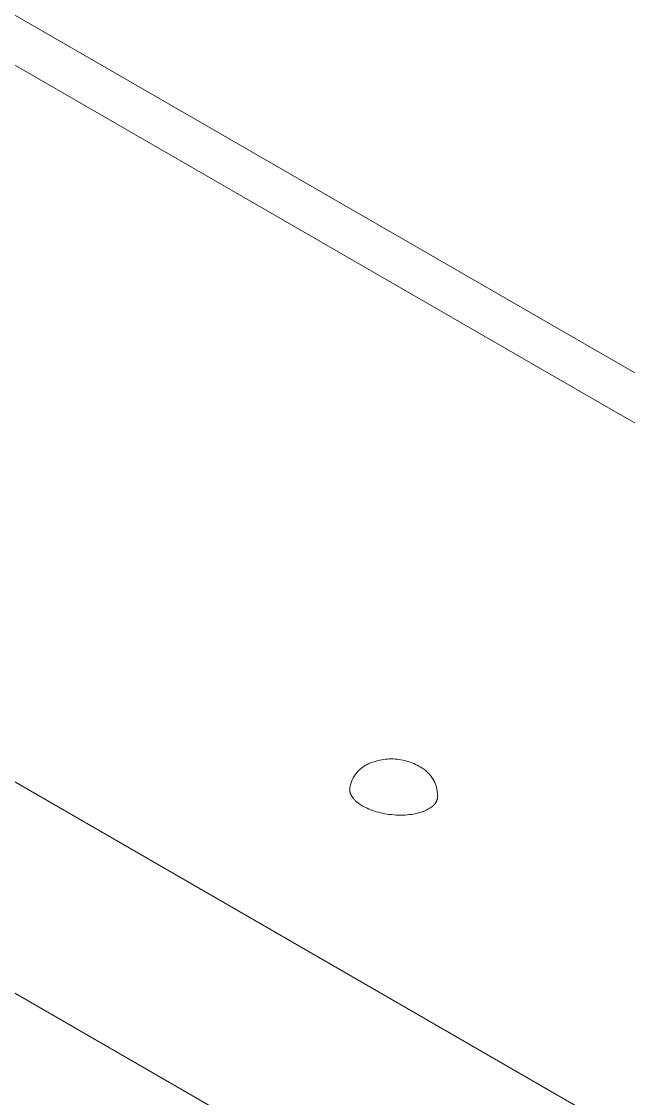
# Model space of a CAD drawing. Header units: millimetres. Extents: x -75 to 3710, y -20 to 2482.
# Drawn here: x 3297.1 to 3378.5, y 860.6 to 1005.1 of the extents above; entities that cross this region are included whole.
import ezdxf

# ---------------------------------------------------------------- set-up
doc = ezdxf.new("R2010")
doc.units = ezdxf.units.MM
doc.layers.add('ZANO_R', color=7, linetype='Continuous', lineweight=0)

msp = doc.modelspace()

# ---------------------------------------------------------------- linework, layer by layer
at = {"layer": 'ZANO_R'}
for p, q in [((2546.64, 1438.74), (3541.44, 864.39)), ((3440.53, 819.73), (2445.72, 1394.08)), ((2703.69, 1341.36), (3374.37, 954.14)), ((3374.37, 954.14), (3536.43, 860.58)), ((3342.53, 904.78), (3342.64, 904.88)), ((3342.53, 904.78), (3342.64, 904.88)), ((3342.53, 904.78), (3342.64, 904.88)), ((3342.64, 904.88), (3342.76, 904.97)), ((3342.64, 904.88), (3342.76, 904.97)), ((3342.64, 904.88), (3342.76, 904.97)), ((3342.76, 904.97), (3342.87, 905.06)), ((3342.76, 904.97), (3342.87, 905.06)), ((3342.76, 904.97), (3342.87, 905.06)), ((3342.87, 905.06), (3343, 905.14)), ((3342.87, 905.06), (3343, 905.14)), ((3342.87, 905.06), (3343, 905.14)), ((3343, 905.14), (3343.12, 905.22)), ((3343, 905.14), (3343.12, 905.22)), ((3343, 905.14), (3343.12, 905.22)), ((3343.12, 905.22), (3343.25, 905.3)), ((3343.12, 905.22), (3343.25, 905.3)), ((3343.12, 905.22), (3343.25, 905.3)), ((3343.25, 905.3), (3343.38, 905.37)), ((3343.25, 905.3), (3343.38, 905.37)), ((3343.25, 905.3), (3343.38, 905.37)), ((3343.38, 905.37), (3343.51, 905.44)), ((3343.38, 905.37), (3343.51, 905.44)), ((3343.38, 905.37), (3343.51, 905.44)), ((3343.51, 905.44), (3343.65, 905.5)), ((3343.51, 905.44), (3343.65, 905.5)), ((3343.51, 905.44), (3343.65, 905.5)), ((3343.65, 905.5), (3343.78, 905.56)), ((3343.65, 905.5), (3343.78, 905.56)), ((3343.65, 905.5), (3343.78, 905.56)), ((3343.78, 905.56), (3343.92, 905.61)), ((3343.78, 905.56), (3343.92, 905.61)), ((3343.78, 905.56), (3343.92, 905.61)), ((3343.92, 905.61), (3344.16, 905.7)), ((3343.92, 905.61), (3344.16, 905.7)), ((3343.92, 905.61), (3344.16, 905.7)), ((3344.16, 905.7), (3344.41, 905.78)), ((3344.16, 905.7), (3344.41, 905.78)), ((3344.16, 905.7), (3344.41, 905.78)), ((3344.41, 905.78), (3344.65, 905.86)), ((3344.41, 905.78), (3344.65, 905.86)), ((3344.41, 905.78), (3344.65, 905.86)), ((3344.65, 905.86), (3344.9, 905.93)), ((3344.65, 905.86), (3344.9, 905.93)), ((3344.65, 905.86), (3344.9, 905.93)), ((3344.9, 905.93), (3345.16, 905.98)), ((3344.9, 905.93), (3345.16, 905.98)), ((3344.9, 905.93), (3345.16, 905.98)), ((3345.16, 905.98), (3345.41, 906.03)), ((3345.16, 905.98), (3345.41, 906.03)), ((3345.16, 905.98), (3345.41, 906.03)), ((3345.41, 906.03), (3345.66, 906.07)), ((3345.41, 906.03), (3345.66, 906.07)), ((3345.41, 906.03), (3345.66, 906.07)), ((3345.66, 906.07), (3345.92, 906.11)), ((3345.66, 906.07), (3345.92, 906.11)), ((3345.66, 906.07), (3345.92, 906.11)), ((3345.92, 906.11), (3346.18, 906.13)), ((3345.92, 906.11), (3346.18, 906.13)), ((3345.92, 906.11), (3346.18, 906.13)), ((3346.18, 906.13), (3346.43, 906.14)), ((3346.18, 906.13), (3346.43, 906.14)), ((3346.18, 906.13), (3346.43, 906.14)), ((3346.43, 906.14), (3346.69, 906.15)), ((3346.43, 906.14), (3346.69, 906.15)), ((3346.43, 906.14), (3346.69, 906.15)), ((3346.69, 906.15), (3346.95, 906.15)), ((3346.69, 906.15), (3346.95, 906.15)), ((3346.69, 906.15), (3346.95, 906.15)), ((3346.95, 906.15), (3347.21, 906.13)), ((3346.95, 906.15), (3347.21, 906.13)), ((3346.95, 906.15), (3347.21, 906.13)), ((3347.21, 906.13), (3347.47, 906.11)), ((3347.21, 906.13), (3347.47, 906.11)), ((3347.21, 906.13), (3347.47, 906.11)), ((3347.47, 906.11), (3347.72, 906.08)), ((3347.47, 906.11), (3347.72, 906.08)), ((3347.47, 906.11), (3347.72, 906.08)), ((3347.72, 906.08), (3347.98, 906.04)), ((3347.72, 906.08), (3347.98, 906.04)), ((3347.72, 906.08), (3347.98, 906.04)), ((3347.98, 906.04), (3348.23, 905.99)), ((3347.98, 906.04), (3348.23, 905.99)), ((3347.98, 906.04), (3348.23, 905.99)), ((3348.23, 905.99), (3348.48, 905.94)), ((3348.23, 905.99), (3348.48, 905.94)), ((3348.23, 905.99), (3348.48, 905.94)), ((3348.48, 905.94), (3348.73, 905.87)), ((3348.48, 905.94), (3348.73, 905.87)), ((3348.48, 905.94), (3348.73, 905.87)), ((3348.73, 905.87), (3348.98, 905.8)), ((3348.73, 905.87), (3348.98, 905.8)), ((3348.73, 905.87), (3348.98, 905.8)), ((3348.98, 905.8), (3349.22, 905.72)), ((3348.98, 905.8), (3349.22, 905.72)), ((3348.98, 905.8), (3349.22, 905.72)), ((3349.22, 905.72), (3349.47, 905.63)), ((3349.22, 905.72), (3349.47, 905.63)), ((3349.22, 905.72), (3349.47, 905.63)), ((3349.47, 905.63), (3349.7, 905.53)), ((3349.47, 905.63), (3349.7, 905.53)), ((3349.47, 905.63), (3349.7, 905.53)), ((3349.7, 905.53), (3349.94, 905.42)), ((3349.7, 905.53), (3349.94, 905.42)), ((3349.7, 905.53), (3349.94, 905.42)), ((3349.94, 905.42), (3350.17, 905.31)), ((3349.94, 905.42), (3350.17, 905.31)), ((3349.94, 905.42), (3350.17, 905.31)), ((3350.17, 905.31), (3350.4, 905.18)), ((3350.17, 905.31), (3350.4, 905.18)), ((3350.17, 905.31), (3350.4, 905.18)), ((3350.4, 905.18), (3350.54, 905.11)), ((3350.4, 905.18), (3350.54, 905.11)), ((3350.4, 905.18), (3350.54, 905.11)), ((3350.54, 905.11), (3350.67, 905.04)), ((3350.54, 905.11), (3350.67, 905.04)), ((3350.54, 905.11), (3350.67, 905.04)), ((3350.67, 905.04), (3350.81, 904.95)), ((3350.67, 905.04), (3350.81, 904.95)), ((3350.67, 905.04), (3350.81, 904.95)), ((3350.81, 904.95), (3350.94, 904.87)), ((3350.81, 904.95), (3350.94, 904.87)), ((3350.81, 904.95), (3350.94, 904.87)), ((3350.94, 904.87), (3351.07, 904.78)), ((3350.94, 904.87), (3351.07, 904.78)), ((3350.94, 904.87), (3351.07, 904.78)), ((3341.47, 903.36), (3341.53, 903.5)), ((3341.47, 903.36), (3341.53, 903.5)), ((3341.47, 903.36), (3341.53, 903.5)), ((3341.53, 903.5), (3341.6, 903.63)), ((3341.53, 903.5), (3341.6, 903.63)), ((3341.53, 903.5), (3341.6, 903.63)), ((3341.6, 903.63), (3341.68, 903.76)), ((3341.6, 903.63), (3341.68, 903.76)), ((3341.6, 903.63), (3341.68, 903.76)), ((3341.68, 903.76), (3341.76, 903.88)), ((3341.68, 903.76), (3341.76, 903.88)), ((3341.68, 903.76), (3341.76, 903.88)), ((3341.76, 903.88), (3341.84, 904.01)), ((3341.76, 903.88), (3341.84, 904.01)), ((3341.76, 903.88), (3341.84, 904.01)), ((3341.84, 904.01), (3341.92, 904.13)), ((3341.84, 904.01), (3341.92, 904.13)), ((3341.84, 904.01), (3341.92, 904.13)), ((3341.92, 904.13), (3342.02, 904.24)), ((3341.92, 904.13), (3342.02, 904.24)), ((3341.92, 904.13), (3342.02, 904.24)), ((3342.02, 904.24), (3342.11, 904.36)), ((3342.02, 904.24), (3342.11, 904.36)), ((3342.02, 904.24), (3342.11, 904.36)), ((3342.11, 904.36), (3342.21, 904.47)), ((3342.11, 904.36), (3342.21, 904.47)), ((3342.11, 904.36), (3342.21, 904.47)), ((3342.21, 904.47), (3342.31, 904.58)), ((3342.21, 904.47), (3342.31, 904.58)), ((3342.21, 904.47), (3342.31, 904.58)), ((3342.31, 904.58), (3342.42, 904.68)), ((3342.31, 904.58), (3342.42, 904.68)), ((3342.31, 904.58), (3342.42, 904.68)), ((3342.42, 904.68), (3342.53, 904.78)), ((3342.42, 904.68), (3342.53, 904.78)), ((3342.42, 904.68), (3342.53, 904.78)), ((3351.07, 904.78), (3351.19, 904.68)), ((3351.07, 904.78), (3351.19, 904.68)), ((3351.07, 904.78), (3351.19, 904.68)), ((3351.19, 904.68), (3351.32, 904.59)), ((3351.19, 904.68), (3351.32, 904.59)), ((3351.19, 904.68), (3351.32, 904.59)), ((3351.32, 904.59), (3351.43, 904.48)), ((3351.32, 904.59), (3351.43, 904.48)), ((3351.32, 904.59), (3351.43, 904.48)), ((3351.43, 904.48), (3351.55, 904.38)), ((3351.43, 904.48), (3351.55, 904.38)), ((3351.43, 904.48), (3351.55, 904.38)), ((3351.55, 904.38), (3351.66, 904.26)), ((3351.55, 904.38), (3351.66, 904.26)), ((3351.55, 904.38), (3351.66, 904.26)), ((3351.66, 904.26), (3351.77, 904.15)), ((3351.66, 904.26), (3351.77, 904.15)), ((3351.66, 904.26), (3351.77, 904.15)), ((3351.77, 904.15), (3351.87, 904.03)), ((3351.77, 904.15), (3351.87, 904.03)), ((3351.77, 904.15), (3351.87, 904.03)), ((3351.87, 904.03), (3351.97, 903.91)), ((3351.87, 904.03), (3351.97, 903.91)), ((3351.87, 904.03), (3351.97, 903.91)), ((3351.97, 903.91), (3352.06, 903.78)), ((3351.97, 903.91), (3352.06, 903.78)), ((3351.97, 903.91), (3352.06, 903.78)), ((3352.06, 903.78), (3352.15, 903.66)), ((3352.06, 903.78), (3352.15, 903.66)), ((3352.06, 903.78), (3352.15, 903.66)), ((3352.15, 903.66), (3352.24, 903.52)), ((3352.15, 903.66), (3352.24, 903.52)), ((3352.15, 903.66), (3352.24, 903.52)), ((3352.24, 903.52), (3352.32, 903.39)), ((3352.24, 903.52), (3352.32, 903.39)), ((3352.24, 903.52), (3352.32, 903.39)), ((3352.32, 903.39), (3352.39, 903.25)), ((3352.32, 903.39), (3352.39, 903.25)), ((3352.32, 903.39), (3352.39, 903.25)), ((3341.12, 902.23), (3341.15, 902.38)), ((3341.12, 902.23), (3341.15, 902.38)), ((3341.12, 902.23), (3341.15, 902.38)), ((3341.12, 902.23), (3341.12, 902.19)), ((3341.12, 902.23), (3341.12, 902.19)), ((3341.12, 902.23), (3341.12, 902.19)), ((3341.12, 902.19), (3341.12, 902.15)), ((3341.12, 902.19), (3341.12, 902.15)), ((3341.12, 902.19), (3341.12, 902.15)), ((3341.12, 902.15), (3341.12, 902.11)), ((3341.12, 902.15), (3341.12, 902.11)), ((3341.12, 902.15), (3341.12, 902.11)), ((3341.12, 902.11), (3341.12, 902.07)), ((3341.12, 902.11), (3341.12, 902.07)), ((3341.12, 902.11), (3341.12, 902.07)), ((3341.12, 902.07), (3341.12, 902.03)), ((3341.12, 902.07), (3341.12, 902.03)), ((3341.12, 902.07), (3341.12, 902.03)), ((3341.12, 902.03), (3341.12, 901.99)), ((3341.12, 902.03), (3341.12, 901.99)), ((3341.12, 902.03), (3341.12, 901.99)), ((3341.12, 901.99), (3341.12, 901.95)), ((3341.12, 901.99), (3341.12, 901.95)), ((3341.12, 901.99), (3341.12, 901.95)), ((3341.12, 901.95), (3341.13, 901.9)), ((3341.12, 901.95), (3341.13, 901.9)), ((3341.12, 901.95), (3341.13, 901.9)), ((3341.15, 902.38), (3341.18, 902.52)), ((3341.15, 902.38), (3341.18, 902.52)), ((3341.15, 902.38), (3341.18, 902.52)), ((3341.18, 902.52), (3341.22, 902.67)), ((3341.18, 902.52), (3341.22, 902.67)), ((3341.18, 902.52), (3341.22, 902.67)), ((3341.22, 902.67), (3341.26, 902.81)), ((3341.22, 902.67), (3341.26, 902.81)), ((3341.22, 902.67), (3341.26, 902.81)), ((3341.26, 902.81), (3341.3, 902.95)), ((3341.26, 902.81), (3341.3, 902.95)), ((3341.26, 902.81), (3341.3, 902.95)), ((3341.3, 902.95), (3341.35, 903.09)), ((3341.3, 902.95), (3341.35, 903.09)), ((3341.3, 902.95), (3341.35, 903.09)), ((3341.35, 903.09), (3341.41, 903.23)), ((3341.35, 903.09), (3341.41, 903.23)), ((3341.35, 903.09), (3341.41, 903.23)), ((3341.41, 903.23), (3341.47, 903.36)), ((3341.41, 903.23), (3341.47, 903.36)), ((3341.41, 903.23), (3341.47, 903.36)), ((3352.39, 903.25), (3352.46, 903.11)), ((3352.39, 903.25), (3352.46, 903.11)), ((3352.39, 903.25), (3352.46, 903.11)), ((3352.46, 903.11), (3352.53, 902.97)), ((3352.46, 903.11), (3352.53, 902.97)), ((3352.46, 903.11), (3352.53, 902.97)), ((3352.53, 902.97), (3352.59, 902.83)), ((3352.53, 902.97), (3352.59, 902.83)), ((3352.53, 902.97), (3352.59, 902.83)), ((3352.59, 902.83), (3352.65, 902.68)), ((3352.59, 902.83), (3352.65, 902.68)), ((3352.59, 902.83), (3352.65, 902.68)), ((3352.65, 902.68), (3352.7, 902.53)), ((3352.65, 902.68), (3352.7, 902.53)), ((3352.65, 902.68), (3352.7, 902.53)), ((3352.7, 902.53), (3352.74, 902.38)), ((3352.7, 902.53), (3352.74, 902.38)), ((3352.7, 902.53), (3352.74, 902.38)), ((3352.74, 902.38), (3352.78, 902.23)), ((3352.74, 902.38), (3352.78, 902.23)), ((3352.74, 902.38), (3352.78, 902.23)), ((3352.78, 902.23), (3352.82, 902.08)), ((3352.78, 902.23), (3352.82, 902.08)), ((3352.78, 902.23), (3352.82, 902.08)), ((3352.82, 902.08), (3352.85, 901.92)), ((3352.82, 902.08), (3352.85, 901.92)), ((3352.82, 902.08), (3352.85, 901.92)), ((3341.13, 901.9), (3341.13, 901.86)), ((3341.13, 901.9), (3341.13, 901.86)), ((3341.13, 901.9), (3341.13, 901.86)), ((3341.13, 901.86), (3341.14, 901.82)), ((3341.13, 901.86), (3341.14, 901.82)), ((3341.13, 901.86), (3341.14, 901.82)), ((3341.14, 901.82), (3341.15, 901.78)), ((3341.14, 901.82), (3341.15, 901.78)), ((3341.14, 901.82), (3341.15, 901.78)), ((3341.15, 901.78), (3341.15, 901.74)), ((3341.15, 901.78), (3341.15, 901.74)), ((3341.15, 901.78), (3341.15, 901.74)), ((3341.15, 901.74), (3341.16, 901.7)), ((3341.15, 901.74), (3341.16, 901.7)), ((3341.15, 901.74), (3341.16, 901.7)), ((3341.16, 901.7), (3341.17, 901.66)), ((3341.16, 901.7), (3341.17, 901.66)), ((3341.16, 901.7), (3341.17, 901.66)), ((3341.17, 901.66), (3341.19, 901.61)), ((3341.17, 901.66), (3341.19, 901.61)), ((3341.17, 901.66), (3341.19, 901.61)), ((3341.19, 901.61), (3341.2, 901.57)), ((3341.19, 901.61), (3341.2, 901.57)), ((3341.19, 901.61), (3341.2, 901.57)), ((3341.2, 901.57), (3341.21, 901.53)), ((3341.2, 901.57), (3341.21, 901.53)), ((3341.2, 901.57), (3341.21, 901.53)), ((3341.21, 901.53), (3341.23, 901.49)), ((3341.21, 901.53), (3341.23, 901.49)), ((3341.21, 901.53), (3341.23, 901.49)), ((3341.23, 901.49), (3341.25, 901.45)), ((3341.23, 901.49), (3341.25, 901.45)), ((3341.23, 901.49), (3341.25, 901.45)), ((3341.25, 901.45), (3341.26, 901.41)), ((3341.25, 901.45), (3341.26, 901.41)), ((3341.25, 901.45), (3341.26, 901.41)), ((3341.26, 901.41), (3341.28, 901.37)), ((3341.26, 901.41), (3341.28, 901.37)), ((3341.26, 901.41), (3341.28, 901.37)), ((3341.28, 901.37), (3341.3, 901.33)), ((3341.28, 901.37), (3341.3, 901.33)), ((3341.28, 901.37), (3341.3, 901.33)), ((3341.3, 901.33), (3341.32, 901.29)), ((3341.3, 901.33), (3341.32, 901.29)), ((3341.3, 901.33), (3341.32, 901.29)), ((3341.32, 901.29), (3341.34, 901.25)), ((3341.32, 901.29), (3341.34, 901.25)), ((3341.32, 901.29), (3341.34, 901.25)), ((3341.34, 901.25), (3341.36, 901.21)), ((3341.34, 901.25), (3341.36, 901.21)), ((3341.34, 901.25), (3341.36, 901.21)), ((3341.36, 901.21), (3341.39, 901.17)), ((3341.36, 901.21), (3341.39, 901.17)), ((3341.36, 901.21), (3341.39, 901.17)), ((3341.39, 901.17), (3341.41, 901.13)), ((3341.39, 901.17), (3341.41, 901.13)), ((3341.39, 901.17), (3341.41, 901.13)), ((3341.41, 901.13), (3341.44, 901.09)), ((3341.41, 901.13), (3341.44, 901.09)), ((3341.41, 901.13), (3341.44, 901.09)), ((3341.44, 901.09), (3341.46, 901.05)), ((3341.44, 901.09), (3341.46, 901.05)), ((3341.44, 901.09), (3341.46, 901.05)), ((3341.46, 901.05), (3341.49, 901.01)), ((3341.46, 901.05), (3341.49, 901.01)), ((3341.46, 901.05), (3341.49, 901.01)), ((3341.49, 901.01), (3341.52, 900.97)), ((3341.49, 901.01), (3341.52, 900.97)), ((3341.49, 901.01), (3341.52, 900.97)), ((3341.52, 900.97), (3341.55, 900.93)), ((3341.52, 900.97), (3341.55, 900.93)), ((3341.52, 900.97), (3341.55, 900.93)), ((3341.55, 900.93), (3341.61, 900.85)), ((3341.55, 900.93), (3341.61, 900.85)), ((3341.55, 900.93), (3341.61, 900.85)), ((3341.61, 900.85), (3341.67, 900.77)), ((3341.61, 900.85), (3341.67, 900.77)), ((3341.61, 900.85), (3341.67, 900.77)), ((3341.67, 900.77), (3341.74, 900.7)), ((3341.67, 900.77), (3341.74, 900.7)), ((3341.67, 900.77), (3341.74, 900.7)), ((3341.74, 900.7), (3341.81, 900.62)), ((3341.74, 900.7), (3341.81, 900.62)), ((3341.74, 900.7), (3341.81, 900.62)), ((3341.81, 900.62), (3341.89, 900.55)), ((3341.81, 900.62), (3341.89, 900.55)), ((3341.81, 900.62), (3341.89, 900.55)), ((3341.89, 900.55), (3341.96, 900.48)), ((3341.89, 900.55), (3341.96, 900.48)), ((3341.89, 900.55), (3341.96, 900.48)), ((3352.76, 900.47), (3352.78, 900.5)), ((3352.76, 900.47), (3352.78, 900.5)), ((3352.76, 900.47), (3352.78, 900.5)), ((3352.78, 900.5), (3352.79, 900.54)), ((3352.78, 900.5), (3352.79, 900.54)), ((3352.78, 900.5), (3352.79, 900.54)), ((3352.79, 900.54), (3352.81, 900.57)), ((3352.79, 900.54), (3352.81, 900.57)), ((3352.79, 900.54), (3352.81, 900.57)), ((3352.81, 900.57), (3352.82, 900.61)), ((3352.81, 900.57), (3352.82, 900.61)), ((3352.81, 900.57), (3352.82, 900.61)), ((3352.82, 900.61), (3352.83, 900.64)), ((3352.82, 900.61), (3352.83, 900.64)), ((3352.82, 900.61), (3352.83, 900.64)), ((3352.83, 900.64), (3352.85, 900.67)), ((3352.83, 900.64), (3352.85, 900.67)), ((3352.83, 900.64), (3352.85, 900.67)), ((3352.85, 901.92), (3352.87, 901.77)), ((3352.85, 901.92), (3352.87, 901.77)), ((3352.85, 901.92), (3352.87, 901.77)), ((3352.85, 900.67), (3352.86, 900.71)), ((3352.85, 900.67), (3352.86, 900.71)), ((3352.85, 900.67), (3352.86, 900.71)), ((3352.86, 900.71), (3352.87, 900.74)), ((3352.86, 900.71), (3352.87, 900.74)), ((3352.86, 900.71), (3352.87, 900.74)), ((3352.87, 901.77), (3352.89, 901.61)), ((3352.87, 901.77), (3352.89, 901.61)), ((3352.87, 901.77), (3352.89, 901.61)), ((3352.87, 900.74), (3352.88, 900.78)), ((3352.87, 900.74), (3352.88, 900.78)), ((3352.87, 900.74), (3352.88, 900.78)), ((3352.88, 900.78), (3352.89, 900.81)), ((3352.88, 900.78), (3352.89, 900.81)), ((3352.88, 900.78), (3352.89, 900.81)), ((3352.89, 901.61), (3352.91, 901.46)), ((3352.89, 901.61), (3352.91, 901.46)), ((3352.89, 901.61), (3352.91, 901.46)), ((3352.89, 900.85), (3352.9, 900.88)), ((3352.89, 900.85), (3352.9, 900.88)), ((3352.89, 900.85), (3352.9, 900.88)), ((3352.89, 900.81), (3352.89, 900.85)), ((3352.89, 900.81), (3352.89, 900.85)), ((3352.89, 900.81), (3352.89, 900.85)), ((3352.9, 900.88), (3352.91, 900.92)), ((3352.9, 900.88), (3352.91, 900.92)), ((3352.9, 900.88), (3352.91, 900.92)), ((3352.91, 901.46), (3352.91, 901.3)), ((3352.91, 901.46), (3352.91, 901.3)), ((3352.91, 901.46), (3352.91, 901.3)), ((3352.91, 901.3), (3352.92, 901.14)), ((3352.91, 901.3), (3352.92, 901.14)), ((3352.91, 901.3), (3352.92, 901.14)), ((3352.92, 901.14), (3352.91, 900.99)), ((3352.92, 901.14), (3352.91, 900.99)), ((3352.92, 901.14), (3352.91, 900.99)), ((3352.91, 900.95), (3352.91, 900.99)), ((3352.91, 900.95), (3352.91, 900.99)), ((3352.91, 900.95), (3352.91, 900.99)), ((3352.91, 900.92), (3352.91, 900.95)), ((3352.91, 900.92), (3352.91, 900.95)), ((3352.91, 900.92), (3352.91, 900.95)), ((3341.96, 900.48), (3342.04, 900.41)), ((3341.96, 900.48), (3342.04, 900.41)), ((3341.96, 900.48), (3342.04, 900.41)), ((3342.04, 900.41), (3342.13, 900.34)), ((3342.04, 900.41), (3342.13, 900.34)), ((3342.04, 900.41), (3342.13, 900.34)), ((3342.13, 900.34), (3342.21, 900.27)), ((3342.13, 900.34), (3342.21, 900.27)), ((3342.13, 900.34), (3342.21, 900.27)), ((3342.21, 900.27), (3342.3, 900.2)), ((3342.21, 900.27), (3342.3, 900.2)), ((3342.21, 900.27), (3342.3, 900.2)), ((3342.3, 900.2), (3342.39, 900.14)), ((3342.3, 900.2), (3342.39, 900.14)), ((3342.3, 900.2), (3342.39, 900.14)), ((3342.39, 900.14), (3342.48, 900.07)), ((3342.39, 900.14), (3342.48, 900.07)), ((3342.39, 900.14), (3342.48, 900.07)), ((3342.48, 900.07), (3342.57, 900.01)), ((3342.48, 900.07), (3342.57, 900.01)), ((3342.48, 900.07), (3342.57, 900.01)), ((3342.57, 900.01), (3342.67, 899.95)), ((3342.57, 900.01), (3342.67, 899.95)), ((3342.57, 900.01), (3342.67, 899.95)), ((3342.67, 899.95), (3342.76, 899.89)), ((3342.67, 899.95), (3342.76, 899.89)), ((3342.67, 899.95), (3342.76, 899.89)), ((3342.76, 899.89), (3342.86, 899.83)), ((3342.76, 899.89), (3342.86, 899.83)), ((3342.76, 899.89), (3342.86, 899.83)), ((3342.86, 899.83), (3343.05, 899.73)), ((3342.86, 899.83), (3343.05, 899.73)), ((3342.86, 899.83), (3343.05, 899.73)), ((3343.05, 899.73), (3343.26, 899.62)), ((3343.05, 899.73), (3343.26, 899.62)), ((3343.05, 899.73), (3343.26, 899.62)), ((3343.26, 899.62), (3343.47, 899.52)), ((3343.26, 899.62), (3343.47, 899.52)), ((3343.26, 899.62), (3343.47, 899.52)), ((3343.47, 899.52), (3343.69, 899.42)), ((3343.47, 899.52), (3343.69, 899.42)), ((3343.47, 899.52), (3343.69, 899.42)), ((3343.69, 899.42), (3343.93, 899.33)), ((3343.69, 899.42), (3343.93, 899.33)), ((3343.69, 899.42), (3343.93, 899.33)), ((3343.93, 899.33), (3344.18, 899.24)), ((3343.93, 899.33), (3344.18, 899.24)), ((3343.93, 899.33), (3344.18, 899.24)), ((3344.18, 899.24), (3344.43, 899.15)), ((3344.18, 899.24), (3344.43, 899.15)), ((3344.18, 899.24), (3344.43, 899.15)), ((3344.43, 899.15), (3344.7, 899.07)), ((3344.43, 899.15), (3344.7, 899.07)), ((3344.43, 899.15), (3344.7, 899.07)), ((3344.7, 899.07), (3344.97, 898.99)), ((3344.7, 899.07), (3344.97, 898.99)), ((3344.7, 899.07), (3344.97, 898.99)), ((3350.82, 899.04), (3350.92, 899.08)), ((3350.82, 899.04), (3350.92, 899.08)), ((3350.82, 899.04), (3350.92, 899.08)), ((3350.92, 899.08), (3351.02, 899.11)), ((3350.92, 899.08), (3351.02, 899.11)), ((3350.92, 899.08), (3351.02, 899.11)), ((3351.02, 899.11), (3351.12, 899.15)), ((3351.02, 899.11), (3351.12, 899.15)), ((3351.02, 899.11), (3351.12, 899.15)), ((3351.12, 899.15), (3351.21, 899.19)), ((3351.12, 899.15), (3351.21, 899.19)), ((3351.12, 899.15), (3351.21, 899.19)), ((3351.21, 899.19), (3351.3, 899.23)), ((3351.21, 899.19), (3351.3, 899.23)), ((3351.21, 899.19), (3351.3, 899.23)), ((3351.3, 899.23), (3351.38, 899.27)), ((3351.3, 899.23), (3351.38, 899.27)), ((3351.3, 899.23), (3351.38, 899.27)), ((3351.38, 899.27), (3351.46, 899.3)), ((3351.38, 899.27), (3351.46, 899.3)), ((3351.38, 899.27), (3351.46, 899.3)), ((3351.46, 899.3), (3351.54, 899.35)), ((3351.46, 899.3), (3351.54, 899.35)), ((3351.46, 899.3), (3351.54, 899.35)), ((3351.54, 899.35), (3351.62, 899.39)), ((3351.54, 899.35), (3351.62, 899.39)), ((3351.54, 899.35), (3351.62, 899.39)), ((3351.62, 899.39), (3351.7, 899.43)), ((3351.62, 899.39), (3351.7, 899.43)), ((3351.62, 899.39), (3351.7, 899.43)), ((3351.7, 899.43), (3351.78, 899.48)), ((3351.7, 899.43), (3351.78, 899.48)), ((3351.7, 899.43), (3351.78, 899.48)), ((3351.78, 899.48), (3351.85, 899.52)), ((3351.78, 899.48), (3351.85, 899.52)), ((3351.78, 899.48), (3351.85, 899.52)), ((3351.85, 899.52), (3351.93, 899.57)), ((3351.85, 899.52), (3351.93, 899.57)), ((3351.85, 899.52), (3351.93, 899.57)), ((3351.93, 899.57), (3352, 899.62)), ((3351.93, 899.57), (3352, 899.62)), ((3351.93, 899.57), (3352, 899.62)), ((3352, 899.62), (3352.07, 899.67)), ((3352, 899.62), (3352.07, 899.67)), ((3352, 899.62), (3352.07, 899.67)), ((3352.07, 899.67), (3352.14, 899.72)), ((3352.07, 899.67), (3352.14, 899.72)), ((3352.07, 899.67), (3352.14, 899.72)), ((3352.14, 899.72), (3352.2, 899.78)), ((3352.14, 899.72), (3352.2, 899.78)), ((3352.14, 899.72), (3352.2, 899.78)), ((3352.2, 899.78), (3352.26, 899.83)), ((3352.2, 899.78), (3352.26, 899.83)), ((3352.2, 899.78), (3352.26, 899.83)), ((3352.26, 899.83), (3352.32, 899.89)), ((3352.26, 899.83), (3352.32, 899.89)), ((3352.26, 899.83), (3352.32, 899.89)), ((3352.32, 899.89), (3352.38, 899.94)), ((3352.32, 899.89), (3352.38, 899.94)), ((3352.32, 899.89), (3352.38, 899.94)), ((3352.38, 899.94), (3352.44, 900)), ((3352.38, 899.94), (3352.44, 900)), ((3352.38, 899.94), (3352.44, 900)), ((3352.44, 900), (3352.49, 900.06)), ((3352.44, 900), (3352.49, 900.06)), ((3352.44, 900), (3352.49, 900.06)), ((3352.49, 900.06), (3352.52, 900.09)), ((3352.49, 900.06), (3352.52, 900.09)), ((3352.49, 900.06), (3352.52, 900.09)), ((3352.52, 900.09), (3352.54, 900.12)), ((3352.52, 900.09), (3352.54, 900.12)), ((3352.52, 900.09), (3352.54, 900.12)), ((3352.54, 900.12), (3352.56, 900.15)), ((3352.54, 900.12), (3352.56, 900.15)), ((3352.54, 900.12), (3352.56, 900.15)), ((3352.56, 900.15), (3352.59, 900.18)), ((3352.56, 900.15), (3352.59, 900.18)), ((3352.56, 900.15), (3352.59, 900.18)), ((3352.59, 900.18), (3352.61, 900.21)), ((3352.59, 900.18), (3352.61, 900.21)), ((3352.59, 900.18), (3352.61, 900.21)), ((3352.61, 900.21), (3352.63, 900.25)), ((3352.61, 900.21), (3352.63, 900.25)), ((3352.61, 900.21), (3352.63, 900.25)), ((3352.63, 900.25), (3352.65, 900.28)), ((3352.63, 900.25), (3352.65, 900.28)), ((3352.63, 900.25), (3352.65, 900.28)), ((3352.65, 900.28), (3352.67, 900.31)), ((3352.65, 900.28), (3352.67, 900.31)), ((3352.65, 900.28), (3352.67, 900.31)), ((3352.67, 900.31), (3352.69, 900.34)), ((3352.67, 900.31), (3352.69, 900.34)), ((3352.67, 900.31), (3352.69, 900.34)), ((3352.69, 900.34), (3352.71, 900.37)), ((3352.69, 900.34), (3352.71, 900.37)), ((3352.69, 900.34), (3352.71, 900.37)), ((3352.71, 900.37), (3352.73, 900.41)), ((3352.71, 900.37), (3352.73, 900.41)), ((3352.71, 900.37), (3352.73, 900.41)), ((3352.73, 900.41), (3352.75, 900.44)), ((3352.73, 900.41), (3352.75, 900.44)), ((3352.73, 900.41), (3352.75, 900.44)), ((3352.75, 900.44), (3352.76, 900.47)), ((3352.75, 900.44), (3352.76, 900.47)), ((3352.75, 900.44), (3352.76, 900.47)), ((3344.97, 898.99), (3345.25, 898.92)), ((3344.97, 898.99), (3345.25, 898.92)), ((3344.97, 898.99), (3345.25, 898.92)), ((3345.25, 898.92), (3345.54, 898.86)), ((3345.25, 898.92), (3345.54, 898.86)), ((3345.25, 898.92), (3345.54, 898.86)), ((3345.54, 898.86), (3345.83, 898.8)), ((3345.54, 898.86), (3345.83, 898.8)), ((3345.54, 898.86), (3345.83, 898.8)), ((3345.83, 898.8), (3346.13, 898.75)), ((3345.83, 898.8), (3346.13, 898.75)), ((3345.83, 898.8), (3346.13, 898.75)), ((3346.13, 898.75), (3346.43, 898.7)), ((3346.13, 898.75), (3346.43, 898.7)), ((3346.13, 898.75), (3346.43, 898.7)), ((3346.43, 898.7), (3346.74, 898.67)), ((3346.43, 898.7), (3346.74, 898.67)), ((3346.43, 898.7), (3346.74, 898.67)), ((3346.74, 898.67), (3347.04, 898.64)), ((3346.74, 898.67), (3347.04, 898.64)), ((3346.74, 898.67), (3347.04, 898.64)), ((3347.04, 898.64), (3347.35, 898.62)), ((3347.04, 898.64), (3347.35, 898.62)), ((3347.04, 898.64), (3347.35, 898.62)), ((3347.35, 898.62), (3347.65, 898.61)), ((3347.35, 898.62), (3347.65, 898.61)), ((3347.35, 898.62), (3347.65, 898.61)), ((3347.65, 898.61), (3347.96, 898.61)), ((3347.65, 898.61), (3347.96, 898.61)), ((3347.65, 898.61), (3347.96, 898.61)), ((3347.96, 898.61), (3348.25, 898.61)), ((3347.96, 898.61), (3348.25, 898.61)), ((3347.96, 898.61), (3348.25, 898.61)), ((3348.25, 898.61), (3348.55, 898.62)), ((3348.25, 898.61), (3348.55, 898.62)), ((3348.25, 898.61), (3348.55, 898.62)), ((3348.55, 898.62), (3348.83, 898.64)), ((3348.55, 898.62), (3348.83, 898.64)), ((3348.55, 898.62), (3348.83, 898.64)), ((3348.83, 898.64), (3349.11, 898.67)), ((3348.83, 898.64), (3349.11, 898.67)), ((3348.83, 898.64), (3349.11, 898.67)), ((3349.11, 898.67), (3349.39, 898.71)), ((3349.11, 898.67), (3349.39, 898.71)), ((3349.11, 898.67), (3349.39, 898.71)), ((3349.39, 898.71), (3349.65, 898.75)), ((3349.39, 898.71), (3349.65, 898.75)), ((3349.39, 898.71), (3349.65, 898.75)), ((3349.65, 898.75), (3349.91, 898.79)), ((3349.65, 898.75), (3349.91, 898.79)), ((3349.65, 898.75), (3349.91, 898.79)), ((3349.91, 898.79), (3350.15, 898.85)), ((3349.91, 898.79), (3350.15, 898.85)), ((3349.91, 898.79), (3350.15, 898.85)), ((3350.15, 898.85), (3350.38, 898.91)), ((3350.15, 898.85), (3350.38, 898.91)), ((3350.15, 898.85), (3350.38, 898.91)), ((3350.38, 898.91), (3350.61, 898.97)), ((3350.38, 898.91), (3350.61, 898.97)), ((3350.38, 898.91), (3350.61, 898.97)), ((3350.61, 898.97), (3350.82, 899.04)), ((3350.61, 898.97), (3350.82, 899.04)), ((3350.61, 898.97), (3350.82, 899.04)), ((3436.26, 793.86), (3274.2, 887.42))]:
    msp.add_line(p, q, dxfattribs=at)

doc.saveas('drawing.dxf')
